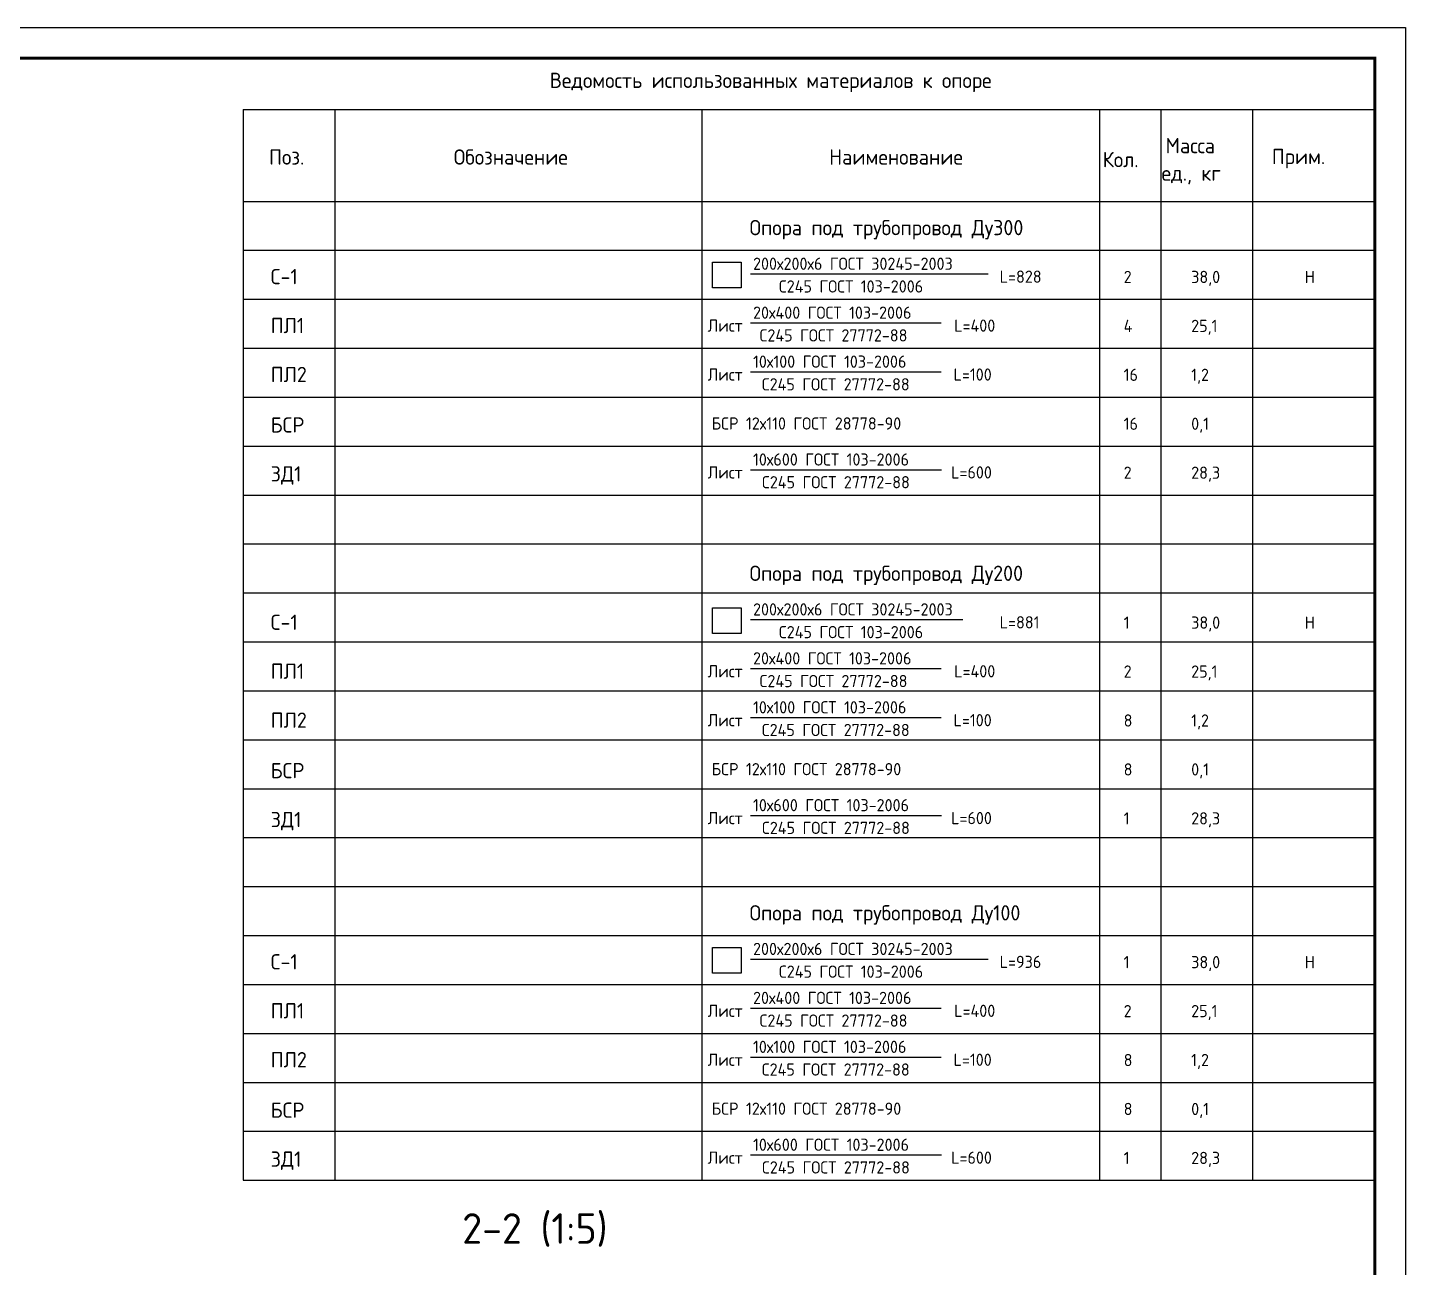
# Model space of a CAD drawing. Header units: millimetres. Extents: x 1601 to 14530, y 1157 to 3820.
# Drawn here: x 11017.9 to 11243.1, y 3045.8 to 3248.4 of the extents above; entities that cross this region are included whole.
import ezdxf

# ---------------------------------------------------------------- set-up
doc = ezdxf.new("R2010")
doc.units = ezdxf.units.MM
doc.layers.add('РАЗМЕР', color=7, linetype='Continuous')
doc.styles.get("Standard").update_dxf_attribs({"font": 'GOST Common.ttf'})

msp = doc.modelspace()

# ---------------------------------------------------------------- linework, layer by layer
at = {"color": 18, "true_color": 0x000000}
for p, q in [((11136.0383, 3208.1813), (11174.8895, 3208.1813)), ((11136.0383, 3200.1813), (11167.2232, 3200.1813)), ((11136.0383, 3192.1813), (11167.1814, 3192.1813)), ((11136.0383, 3176.1813), (11167.2639, 3176.1813)), ((11136.0383, 3151.6813), (11170.747, 3151.6813)), ((11136.0383, 3143.6813), (11167.2232, 3143.6813)), ((11136.0383, 3135.6813), (11167.1814, 3135.6813)), ((11136.0383, 3119.6813), (11167.2639, 3119.6813)), ((11136.0383, 3096.1813), (11174.8895, 3096.1813)), ((11136.0383, 3088.1813), (11167.2232, 3088.1813)), ((11136.0383, 3080.1813), (11167.1814, 3080.1813)), ((11136.0383, 3064.1813), (11167.2639, 3064.1813))]:
    msp.add_line(p, q, dxfattribs=at)
msp.add_lwpolyline([(10649.0991, 3248.4461), (11243.0991, 3248.4461), (11243.0991, 2828.4461), (10649.0991, 2828.4461)], close=True)
at = {"const_width": 0.5}
msp.add_lwpolyline([(10669.0991, 3243.4461), (11238.0991, 3243.4461), (11238.0991, 2833.4461), (10669.0991, 2833.4461)], close=True, dxfattribs=at)
at = {"color": 18, "true_color": 0x000000}
for points in [[(11129.8526, 3210.075), (11134.4882, 3210.075), (11134.4882, 3205.9015), (11129.8526, 3205.9015)], [(11129.8526, 3153.575), (11134.4882, 3153.575), (11134.4882, 3149.4015), (11129.8526, 3149.4015)], [(11129.8526, 3098.075), (11134.4882, 3098.075), (11134.4882, 3093.9015), (11129.8526, 3093.9015)]]:
    msp.add_lwpolyline(points, close=True, dxfattribs=at)
at = {"layer": 'РАЗМЕР', "color": 18, "true_color": 0x000000}
for p, q in [((11053.0991, 3235.0339), (11238.0991, 3235.0339)), ((11053.0991, 3235.0339), (11053.0991, 3060.0339)), ((11068.0991, 3235.0339), (11068.0991, 3060.0339)), ((11128.0991, 3235.0339), (11128.0991, 3060.0339)), ((11193.0991, 3235.0339), (11193.0991, 3060.0339)), ((11203.0991, 3235.0339), (11203.0991, 3060.0339)), ((11218.0991, 3235.0339), (11218.0991, 3060.0339)), ((11053.0991, 3220.0339), (11238.0991, 3220.0339)), ((11053.0991, 3212.0339), (11238.0991, 3212.0339)), ((11053.0991, 3204.0339), (11238.0991, 3204.0339)), ((11053.0991, 3196.0339), (11238.0991, 3196.0339)), ((11053.0991, 3196.0339), (11238.0991, 3196.0339)), ((11053.0991, 3188.0339), (11238.0991, 3188.0339)), ((11053.0991, 3180.0339), (11238.0991, 3180.0339)), ((11053.0991, 3180.0339), (11238.0991, 3180.0339)), ((11053.0991, 3180.0339), (11238.0991, 3180.0339)), ((11053.0991, 3172.0339), (11238.0991, 3172.0339)), ((11053.0991, 3164.0339), (11238.0991, 3164.0339)), ((11053.0991, 3164.0339), (11238.0991, 3164.0339)), ((11053.0991, 3164.0339), (11238.0991, 3164.0339)), ((11053.0991, 3164.0339), (11238.0991, 3164.0339)), ((11053.0991, 3156.0339), (11238.0991, 3156.0339)), ((11053.0991, 3148.0339), (11238.0991, 3148.0339)), ((11053.0991, 3148.0339), (11238.0991, 3148.0339)), ((11053.0991, 3148.0339), (11238.0991, 3148.0339)), ((11053.0991, 3148.0339), (11238.0991, 3148.0339)), ((11053.0991, 3140.0339), (11238.0991, 3140.0339)), ((11053.0991, 3132.0339), (11238.0991, 3132.0339)), ((11053.0991, 3132.0339), (11238.0991, 3132.0339)), ((11053.0991, 3124.0339), (11238.0991, 3124.0339)), ((11053.0991, 3124.0339), (11238.0991, 3124.0339)), ((11053.0991, 3124.0339), (11238.0991, 3124.0339)), ((11053.0991, 3116.0339), (11238.0991, 3116.0339)), ((11053.0991, 3116.0339), (11238.0991, 3116.0339)), ((11053.0991, 3108.0339), (11238.0991, 3108.0339)), ((11053.0991, 3108.0339), (11238.0991, 3108.0339)), ((11053.0991, 3100.0339), (11238.0991, 3100.0339)), ((11053.0991, 3100.0339), (11238.0991, 3100.0339)), ((11053.0991, 3100.0339), (11238.0991, 3100.0339)), ((11053.0991, 3092.0339), (11238.0991, 3092.0339)), ((11053.0991, 3092.0339), (11238.0991, 3092.0339)), ((11053.0991, 3092.0339), (11238.0991, 3092.0339)), ((11053.0991, 3092.0339), (11238.0991, 3092.0339)), ((11053.0991, 3084.0339), (11238.0991, 3084.0339)), ((11053.0991, 3084.0339), (11238.0991, 3084.0339)), ((11053.0991, 3076.0339), (11238.0991, 3076.0339)), ((11053.0991, 3076.0339), (11238.0991, 3076.0339)), ((11053.0991, 3068.0339), (11238.0991, 3068.0339)), ((11053.0991, 3068.0339), (11238.0991, 3068.0339)), ((11053.0991, 3068.0339), (11238.0991, 3068.0339)), ((11053.0991, 3060.0339), (11238.0991, 3060.0339))]:
    msp.add_line(p, q, dxfattribs=at)

# ---------------------------------------------------------------- texts
for s, height, p in [('Ведомость использованных материалов к опоре', 2.5, (11103.2105, 3238.5689)), ('Масса', 2.5, (11203.8867, 3227.8973)), ('Поз.', 2.5, (11057.3494, 3226.0339)), ('Обозначение', 2.5, (11087.5366, 3226.0339)), ('Наименование', 2.5, (11148.8991, 3226.0339)), ('Кол.', 2.5, (11193.6053, 3225.6196)), ('Прим.', 2.5, (11221.2575, 3226.117)), ('ед., кг', 2.5, (11203.2369, 3223.3973)), ('Опора под трубопровод Ду300', 2.5, (11135.8901, 3214.4955)), ('200х200х6 ГОСТ 30245-2003', 2, (11136.4552, 3208.8434)), ('С-1', 2.5, (11057.6068, 3206.4906)), ('L=828', 2, (11176.7734, 3206.7319)), ('2', 2, (11197.0383, 3206.6856)), ('38,0', 2, (11208.0751, 3206.6856)), ('Н', 2, (11226.6242, 3206.6856)), ('С245 ГОСТ 103-2006', 2, (11140.6859, 3205.1317)), ('20х400 ГОСТ 103-2006', 2, (11136.4552, 3200.8434)), ('ПЛ1', 2.5, (11057.6068, 3198.4906)), ('Лист', 2, (11129.0341, 3198.7319)), ('L=400', 2, (11169.3345, 3198.7319)), ('4', 2, (11197.0383, 3198.6856)), ('25,1', 2, (11208.0751, 3198.6856)), ('С245 ГОСТ 27772-88', 2, (11137.5244, 3197.1317)), ('10х100 ГОСТ 103-2006', 2, (11136.4552, 3192.8434)), ('ПЛ2', 2.5, (11057.6068, 3190.4906)), ('Лист', 2, (11129.0341, 3190.7319)), ('L=100', 2, (11169.2323, 3190.7319)), ('16', 2, (11197.0383, 3190.6856)), ('1,2', 2, (11208.0751, 3190.6856)), ('С245 ГОСТ 27772-88', 2, (11137.8891, 3189.1317)), ('БСР', 2.5, (11057.6068, 3182.2425)), ('БСР 12х110 ГОСТ 28778-90', 2, (11129.6783, 3182.7319)), ('16', 2, (11197.0383, 3182.6856)), ('0,1', 2, (11208.0751, 3182.6856)), ('10х600 ГОСТ 103-2006', 2, (11136.4552, 3176.8434)), ('ЗД1', 2.5, (11057.6068, 3174.2425)), ('Лист', 2, (11129.0341, 3174.7319)), ('L=600', 2, (11168.8347, 3174.7319)), ('2', 2, (11197.0383, 3174.6856)), ('28,3', 2, (11208.0751, 3174.6856)), ('С245 ГОСТ 27772-88', 2, (11137.9184, 3173.1317)), ('Опора под трубопровод Ду200', 2.5, (11135.8901, 3157.9955)), ('200х200х6 ГОСТ 30245-2003', 2, (11136.4552, 3152.3434)), ('С-1', 2.5, (11057.6068, 3149.9906)), ('L=881', 2, (11176.7734, 3150.2319)), ('1', 2, (11197.0383, 3150.1856)), ('38,0', 2, (11208.0751, 3150.1856)), ('Н', 2, (11226.6242, 3150.1856)), ('С245 ГОСТ 103-2006', 2, (11140.6859, 3148.6317)), ('ПЛ1', 2.5, (11057.6068, 3141.9906)), ('20х400 ГОСТ 103-2006', 2, (11136.4552, 3144.3434)), ('Лист', 2, (11129.0341, 3142.2319)), ('С245 ГОСТ 27772-88', 2, (11137.5244, 3140.6317)), ('L=400', 2, (11169.3345, 3142.2319)), ('2', 2, (11197.0383, 3142.1856)), ('25,1', 2, (11208.0751, 3142.1856)), ('10х100 ГОСТ 103-2006', 2, (11136.4552, 3136.3434)), ('ПЛ2', 2.5, (11057.6068, 3133.9906)), ('Лист', 2, (11129.0341, 3134.2319)), ('L=100', 2, (11169.2323, 3134.2319)), ('8', 2, (11197.0383, 3134.1856)), ('1,2', 2, (11208.0751, 3134.1856)), ('С245 ГОСТ 27772-88', 2, (11137.8891, 3132.6317)), ('БСР', 2.5, (11057.6068, 3125.7425)), ('БСР 12х110 ГОСТ 28778-90', 2, (11129.6783, 3126.2319)), ('8', 2, (11197.0383, 3126.1856)), ('0,1', 2, (11208.0751, 3126.1856)), ('10х600 ГОСТ 103-2006', 2, (11136.4552, 3120.3434)), ('ЗД1', 2.5, (11057.6068, 3117.7425)), ('Лист', 2, (11129.0341, 3118.2319)), ('L=600', 2, (11168.8347, 3118.2319)), ('1', 2, (11197.0383, 3118.1856)), ('28,3', 2, (11208.0751, 3118.1856)), ('С245 ГОСТ 27772-88', 2, (11137.9184, 3116.6317)), ('Опора под трубопровод Ду100', 2.5, (11135.8901, 3102.4955)), ('С-1', 2.5, (11057.6068, 3094.4906)), ('200х200х6 ГОСТ 30245-2003', 2, (11136.4552, 3096.8434)), ('С245 ГОСТ 103-2006', 2, (11140.6859, 3093.1317)), ('L=936', 2, (11176.7734, 3094.7319)), ('1', 2, (11197.0383, 3094.6856)), ('38,0', 2, (11208.0751, 3094.6856)), ('Н', 2, (11226.6242, 3094.6856)), ('20х400 ГОСТ 103-2006', 2, (11136.4552, 3088.8434)), ('ПЛ1', 2.5, (11057.6068, 3086.4906)), ('Лист', 2, (11129.0341, 3086.7319)), ('L=400', 2, (11169.3345, 3086.7319)), ('2', 2, (11197.0383, 3086.6856)), ('25,1', 2, (11208.0751, 3086.6856)), ('С245 ГОСТ 27772-88', 2, (11137.5244, 3085.1317)), ('10х100 ГОСТ 103-2006', 2, (11136.4552, 3080.8434)), ('ПЛ2', 2.5, (11057.6068, 3078.4906)), ('Лист', 2, (11129.0341, 3078.7319)), ('С245 ГОСТ 27772-88', 2, (11137.8891, 3077.1317)), ('L=100', 2, (11169.2323, 3078.7319)), ('8', 2, (11197.0383, 3078.6856)), ('1,2', 2, (11208.0751, 3078.6856)), ('БСР', 2.5, (11057.6068, 3070.2425)), ('БСР 12х110 ГОСТ 28778-90', 2, (11129.6783, 3070.7319)), ('8', 2, (11197.0383, 3070.6856)), ('0,1', 2, (11208.0751, 3070.6856)), ('10х600 ГОСТ 103-2006', 2, (11136.4552, 3064.8434)), ('ЗД1', 2.5, (11057.6068, 3062.2425)), ('Лист', 2, (11129.0341, 3062.7319)), ('L=600', 2, (11168.8347, 3062.7319)), ('1', 2, (11197.0383, 3062.6856)), ('28,3', 2, (11208.0751, 3062.6856)), ('С245 ГОСТ 27772-88', 2, (11137.9184, 3061.1317)), ('2-2 (1:5)', 5, (11088.9115, 3049.6492))]:
    msp.add_text(s, height=height, dxfattribs=at).set_placement(p)

doc.saveas('drawing.dxf')
